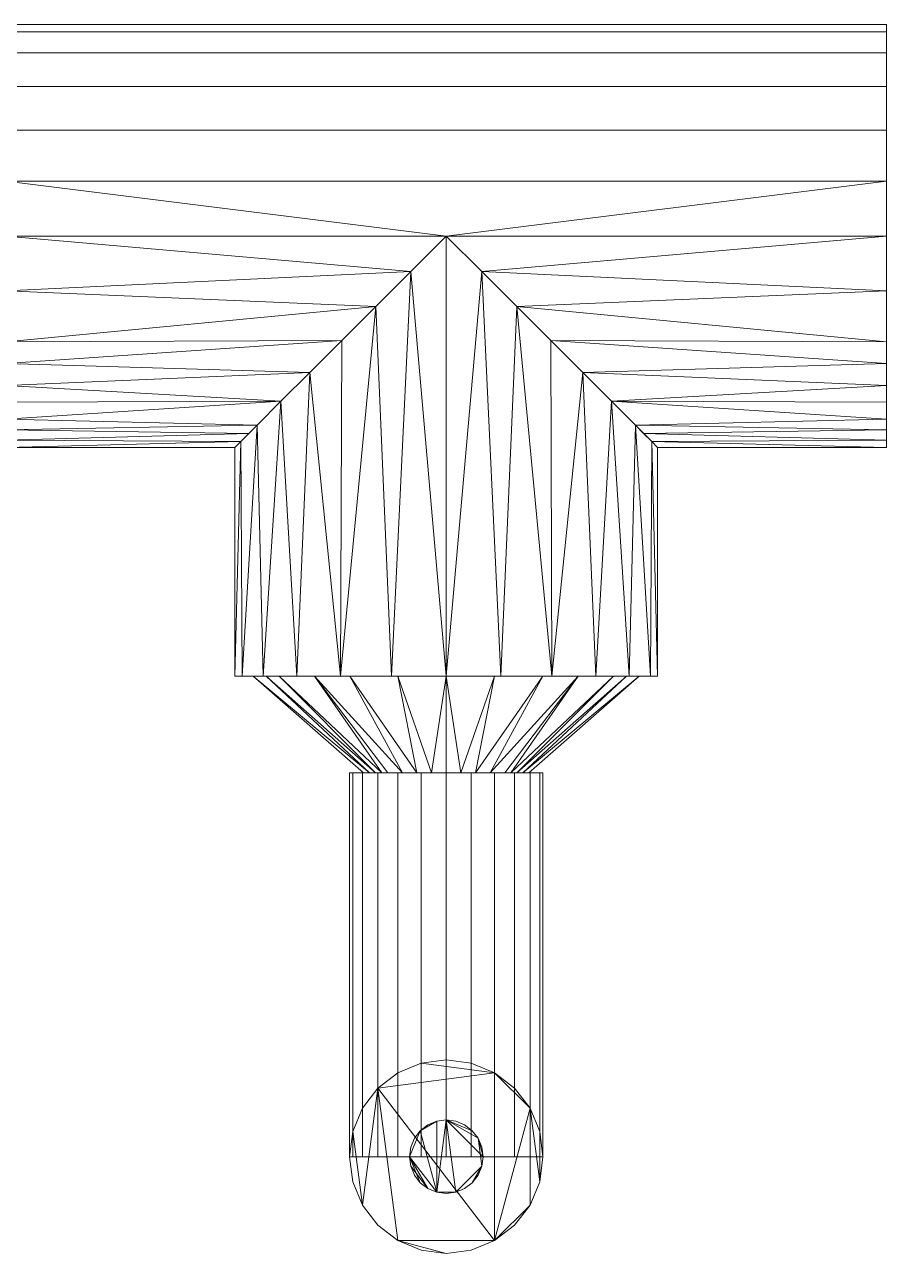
# Model space of a CAD drawing. Header units: inches. Extents: x -3326 to -59, y 8 to 1043.
# Drawn here: x -790.87 to -785.01, y 319.09 to 327.44 of the extents above; entities that cross this region are included whole.
import ezdxf

# ---------------------------------------------------------------- set-up
doc = ezdxf.new("R2010")
doc.units = ezdxf.units.IN
doc.header["$MEASUREMENT"] = 0
doc.layers.add('F-SPRN', color=10, linetype='Continuous', lineweight=9)
doc.layers.add('P-PIPE', color=10, linetype='Continuous', lineweight=9)

# ---------------------------------------------------------------- blocks, each defined once
blk = doc.blocks.new('Sprinkler - Pendent_up - 1_2_ Pendent-388337-05 - Fourth Level')
at = {"layer": 'F-SPRN'}
mesh = blk.add_polyface(dxfattribs=at)
corners = [(0, 0.25), (-0.0647, 0.2415), (-0.125, 0.2165), (-0.1768, 0.1768), (-0.2165, 0.125), (-0.2415, 0.0647), (-0.25, 0), (-0.2415, -0.0647), (-0.2165, -0.125), (-0.1768, -0.1768), (-0.125, -0.2165), (-0.0647, -0.2415), (0, -0.25), (0.0647, -0.2415), (0.125, -0.2165), (0.1768, -0.1768), (0.2165, -0.125), (0.2415, -0.0647), (0.25, 0), (0.2415, 0.0647), (0.2165, 0.125), (0.1768, 0.1768), (0.125, 0.2165), (0.0647, 0.2415)]
mesh.append_faces([[corners[k] for k in face] for face in [(3, 1, 2), (17, 15, 16)]], dxfattribs={"vtx0": -1})
mesh.append_faces([[corners[k] for k in face] for face in [(0, 13, 17, 18)]], dxfattribs={"vtx0": -1, "vtx1": -1, "vtx3": -1})
mesh.append_faces([[corners[k] for k in face] for face in [(11, 0, 1, 3)]], dxfattribs={"vtx0": -1, "vtx2": -1, "vtx3": -1})
mesh.append_faces([[corners[k] for k in face] for face in [(0, 11, 12, 13)]], dxfattribs={"vtx0": -1, "vtx3": -1})
mesh.append_faces([[corners[k] for k in face] for face in [(9, 10, 6)]], dxfattribs={"vtx1": -1, "vtx2": -1})
mesh.append_faces([[corners[k] for k in face] for face in [(10, 11, 3, 6), (20, 21, 0, 18)]], dxfattribs={"vtx1": -1, "vtx2": -1, "vtx3": -1})
mesh.append_faces([[corners[k] for k in face] for face in [(7, 8, 9, 6), (4, 5, 6, 3), (22, 23, 0, 21), (18, 19, 20)]], dxfattribs={"vtx2": -1})
mesh.append_faces([[corners[k] for k in face] for face in [(13, 14, 15, 17)]], dxfattribs={"vtx2": -1, "vtx3": -1})
mesh = blk.add_polyface(dxfattribs=at)
corners = [(0, 0.25, -2.125), (0.0647, 0.2415, -2.125), (0.125, 0.2165, -2.125), (0.1768, 0.1768, -2.125), (0.2165, 0.125, -2.125), (0.2415, 0.0647, -2.125), (0.25, 0, -2.125), (0.2415, -0.0647, -2.125), (0.2165, -0.125, -2.125), (0.1768, -0.1768, -2.125), (0.125, -0.2165, -2.125), (0.0647, -0.2415, -2.125), (0, -0.25, -2.125), (-0.0647, -0.2415, -2.125), (-0.125, -0.2165, -2.125), (-0.1768, -0.1768, -2.125), (-0.2165, -0.125, -2.125), (-0.2415, -0.0647, -2.125), (-0.25, 0, -2.125), (-0.2415, 0.0647, -2.125), (-0.2165, 0.125, -2.125), (-0.1768, 0.1768, -2.125), (-0.125, 0.2165, -2.125), (-0.0647, 0.2415, -2.125)]
mesh.append_faces([[corners[k] for k in face] for face in [(9, 7, 8), (13, 11, 12)]], dxfattribs={"vtx0": -1})
mesh.append_faces([[corners[k] for k in face] for face in [(4, 0, 3)]], dxfattribs={"vtx0": -1, "vtx1": -1})
mesh.append_faces([[corners[k] for k in face] for face in [(0, 11, 13, 23), (13, 18, 21)]], dxfattribs={"vtx0": -1, "vtx1": -1, "vtx2": -1})
mesh.append_faces([[corners[k] for k in face] for face in [(7, 11, 0, 4)]], dxfattribs={"vtx0": -1, "vtx1": -1, "vtx2": -1, "vtx3": -1})
mesh.append_faces([[corners[k] for k in face] for face in [(6, 7, 4, 5)]], dxfattribs={"vtx1": -1})
mesh.append_faces([[corners[k] for k in face] for face in [(13, 14, 17, 18)]], dxfattribs={"vtx1": -1, "vtx3": -1})
mesh.append_faces([[corners[k] for k in face] for face in [(15, 16, 17, 14)]], dxfattribs={"vtx2": -1})
mesh.append_faces([[corners[k] for k in face] for face in [(9, 10, 11, 7), (21, 22, 23, 13)]], dxfattribs={"vtx2": -1, "vtx3": -1})
mesh.append_faces([[corners[k] for k in face] for face in [(0, 1, 2, 3), (18, 19, 20, 21)]], dxfattribs={"vtx3": -1})
mesh = blk.add_polyface(dxfattribs=at)
corners = [(0, -0.25), (-0.0647, -0.2415), (-0.125, -0.2165), (-0.1768, -0.1768), (-0.2165, -0.125), (-0.2415, -0.0647), (-0.25, 0), (-0.2415, 0.0647), (-0.2165, 0.125), (-0.1768, 0.1768), (-0.125, 0.2165), (-0.0647, 0.2415), (0, 0.25), (0, 0.25, -2.125), (-0.0647, 0.2415, -2.125), (-0.125, 0.2165, -2.125), (-0.1768, 0.1768, -2.125), (-0.2165, 0.125, -2.125), (-0.2415, 0.0647, -2.125), (-0.25, 0, -2.125), (-0.2415, -0.0647, -2.125), (-0.2165, -0.125, -2.125), (-0.1768, -0.1768, -2.125), (-0.125, -0.2165, -2.125), (-0.0647, -0.2415, -2.125), (0, -0.25, -2.125)]
mesh.append_faces([[corners[k] for k in face] for face in [(13, 14, 11, 12), (0, 1, 24, 25)]], dxfattribs={"vtx1": -1})
mesh.append_faces([[corners[k] for k in face] for face in [(14, 15, 10, 11), (16, 17, 8, 9), (15, 16, 9, 10), (17, 18, 7, 8), (6, 7, 18, 19), (19, 20, 5, 6), (20, 21, 4, 5), (22, 23, 2, 3), (21, 22, 3, 4), (23, 24, 1, 2)]], dxfattribs={"vtx1": -1, "vtx3": -1})
mesh = blk.add_polyface(dxfattribs=at)
corners = [(0, 0.25), (0.0647, 0.2415), (0.125, 0.2165), (0.1768, 0.1768), (0.2165, 0.125), (0.2415, 0.0647), (0.25, 0), (0.2415, -0.0647), (0.2165, -0.125), (0.1768, -0.1768), (0.125, -0.2165), (0.0647, -0.2415), (0, -0.25), (0, -0.25, -2.125), (0.0647, -0.2415, -2.125), (0.125, -0.2165, -2.125), (0.1768, -0.1768, -2.125), (0.2165, -0.125, -2.125), (0.2415, -0.0647, -2.125), (0.25, 0, -2.125), (0.2415, 0.0647, -2.125), (0.2165, 0.125, -2.125), (0.1768, 0.1768, -2.125), (0.125, 0.2165, -2.125), (0.0647, 0.2415, -2.125), (0, 0.25, -2.125)]
mesh.append_faces([[corners[k] for k in face] for face in [(13, 14, 11, 12), (0, 1, 24, 25)]], dxfattribs={"vtx1": -1})
mesh.append_faces([[corners[k] for k in face] for face in [(14, 15, 10, 11), (16, 17, 8, 9), (15, 16, 9, 10), (17, 18, 7, 8), (6, 7, 18, 19), (19, 20, 5, 6), (20, 21, 4, 5), (22, 23, 2, 3), (21, 22, 3, 4), (23, 24, 1, 2)]], dxfattribs={"vtx1": -1, "vtx3": -1})
blk = doc.blocks.new('Tee - Welded - Generic - Standard-1126622-05 - Fourth Level')
at = {"layer": 'P-PIPE'}
mesh = blk.add_polyface(dxfattribs=at)
corners = [(-2.9921, -1.437), (-2.9921, -1.388, 0.3719), (-2.9921, -1.2445, 0.7185), (-2.9921, -1.0161, 1.0161), (-2.9921, -0.7185, 1.2445), (-2.9921, -0.3719, 1.388), (-2.9921, 0, 1.437), (-2.9921, 0.3719, 1.388), (-2.9921, 0.7185, 1.2445), (-2.9921, 1.0161, 1.0161), (-2.9921, 1.2445, 0.7185), (-2.9921, 1.388, 0.3719), (-2.9921, 1.437), (-2.9921, 1.388, -0.3719), (-2.9921, 1.2445, -0.7185), (-2.9921, 1.0161, -1.0161), (-2.9921, 0.7185, -1.2445), (-2.9921, 0.3719, -1.388), (-2.9921, 0, -1.437), (-2.9921, -0.3719, -1.388), (-2.9921, -0.7185, -1.2445), (-2.9921, -1.0161, -1.0161), (-2.9921, -1.2445, -0.7185), (-2.9921, -1.388, -0.3719)]
mesh.append_faces([[corners[k] for k in face] for face in [(10, 7, 8, 9)]], dxfattribs={"vtx0": -1})
mesh.append_faces([[corners[k] for k in face] for face in [(0, 3, 6)]], dxfattribs={"vtx0": -1, "vtx1": -1, "vtx2": -1})
mesh.append_faces([[corners[k] for k in face] for face in [(13, 18, 22, 23)]], dxfattribs={"vtx0": -1, "vtx1": -1, "vtx3": -1})
mesh.append_faces([[corners[k] for k in face] for face in [(18, 21, 22), (13, 23, 0, 12)]], dxfattribs={"vtx0": -1, "vtx2": -1})
mesh.append_faces([[corners[k] for k in face] for face in [(6, 7, 12, 0)]], dxfattribs={"vtx1": -1, "vtx2": -1, "vtx3": -1})
mesh.append_faces([[corners[k] for k in face] for face in [(16, 17, 18, 15), (19, 20, 21, 18)]], dxfattribs={"vtx2": -1})
mesh.append_faces([[corners[k] for k in face] for face in [(13, 14, 15, 18), (10, 11, 12, 7)]], dxfattribs={"vtx2": -1, "vtx3": -1})
mesh.append_faces([[corners[k] for k in face] for face in [(0, 1, 2, 3), (3, 4, 5, 6)]], dxfattribs={"vtx3": -1})
mesh = blk.add_polyface(dxfattribs=at)
corners = [(-2.9921, 1.437), (-2.9921, 1.388, 0.3719), (-2.9921, 1.2445, 0.7185), (-2.9921, 1.0161, 1.0161), (-2.9921, 0.7185, 1.2445), (-2.9921, 0.3719, 1.388), (-2.9921, 0, 1.437), (-2.9921, -0.3719, 1.388), (-2.9921, -0.7185, 1.2445), (-2.9921, -1.0161, 1.0161), (-2.9921, -1.2445, 0.7185), (-2.9921, -1.388, 0.3719), (-2.9921, -1.437), (-1.437, -1.437), (-1.3968, -1.3968, 0.3377), (-1.2856, -1.2856, 0.642), (-1.1233, -1.1233, 0.8962), (-0.9274, -0.9274, 1.0977), (-0.7102, -0.7102, 1.2492), (-0.4797, -0.4797, 1.3546), (-0.2416, -0.2416, 1.4166), (0, 0, 1.437), (0.2416, -0.2416, 1.4166), (0.4797, -0.4797, 1.3546), (0.7102, -0.7102, 1.2492), (0.9274, -0.9274, 1.0977), (1.1233, -1.1233, 0.8962), (1.2856, -1.2856, 0.642), (1.3968, -1.3968, 0.3377), (1.437, -1.437), (2.9921, -1.437), (2.9921, -1.388, 0.3719), (2.9921, -1.2445, 0.7185), (2.9921, -1.0161, 1.0161), (2.9921, -0.7185, 1.2445), (2.9921, -0.3719, 1.388), (2.9921, 0, 1.437), (2.9921, 0.3719, 1.388), (2.9921, 0.7185, 1.2445), (2.9921, 1.0161, 1.0161), (2.9921, 1.2445, 0.7185), (2.9921, 1.388, 0.3719), (2.9921, 1.437), (-2.9921, -0.8673, 1.1303), (-2.9921, -1.1303, 0.8673), (-2.9921, -1.3163, 0.5452), (2.9921, -1.3163, 0.5452), (2.9921, -1.1303, 0.8673), (2.9921, -0.8673, 1.1303), (1.3412, -1.3412, 0.4898), (-1.3412, -1.3412, 0.4898)]
mesh.append_faces([[corners[k] for k in face] for face in [(14, 12, 13)]], dxfattribs={"vtx0": -1})
mesh.append_faces([[corners[k] for k in face] for face in [(34, 24, 48), (33, 26, 47), (26, 33, 25), (11, 50, 45), (15, 45, 50), (12, 14, 11), (9, 17, 43), (16, 10, 15), (24, 34, 23), (22, 36, 21), (20, 7, 19), (7, 20, 6), (18, 43, 17)]], dxfattribs={"vtx0": -1, "vtx1": -1})
mesh.append_faces([[corners[k] for k in face] for face in [(32, 26, 27), (25, 33, 48), (11, 14, 50), (18, 8, 43), (16, 44, 10), (46, 27, 49), (48, 24, 25), (31, 49, 28), (16, 9, 44), (23, 34, 35), (15, 10, 45), (21, 5, 6), (26, 32, 47)]], dxfattribs={"vtx0": -1, "vtx2": -1})
mesh.append_faces([[corners[k] for k in face] for face in [(21, 36, 37, 5)]], dxfattribs={"vtx0": -1, "vtx2": -1, "vtx3": -1})
mesh.append_faces([[corners[k] for k in face] for face in [(30, 31, 28), (31, 46, 49), (46, 32, 27), (16, 17, 9), (18, 19, 8), (35, 36, 22), (22, 23, 35), (20, 21, 6), (7, 8, 19)]], dxfattribs={"vtx1": -1, "vtx2": -1})
mesh.append_faces([[corners[k] for k in face] for face in [(39, 40, 2, 3), (40, 41, 1, 2), (37, 38, 4, 5), (38, 39, 3, 4)]], dxfattribs={"vtx1": -1, "vtx3": -1})
mesh.append_faces([[corners[k] for k in face] for face in [(28, 29, 30)]], dxfattribs={"vtx2": -1})
mesh.append_faces([[corners[k] for k in face] for face in [(41, 42, 0, 1)]], dxfattribs={"vtx3": -1})
mesh = blk.add_polyface(dxfattribs=at)
corners = [(-2.9921, -1.437), (-2.9921, -1.388, -0.3719), (-2.9921, -1.2445, -0.7185), (-2.9921, -1.0161, -1.0161), (-2.9921, -0.7185, -1.2445), (-2.9921, -0.3719, -1.388), (-2.9921, 0, -1.437), (-2.9921, 0.3719, -1.388), (-2.9921, 0.7185, -1.2445), (-2.9921, 1.0161, -1.0161), (-2.9921, 1.2445, -0.7185), (-2.9921, 1.388, -0.3719), (-2.9921, 1.437), (2.9921, 1.437), (2.9921, 1.388, -0.3719), (2.9921, 1.2445, -0.7185), (2.9921, 1.0161, -1.0161), (2.9921, 0.7185, -1.2445), (2.9921, 0.3719, -1.388), (2.9921, 0, -1.437), (2.9921, -0.3719, -1.388), (2.9921, -0.7185, -1.2445), (2.9921, -1.0161, -1.0161), (2.9921, -1.2445, -0.7185), (2.9921, -1.388, -0.3719), (2.9921, -1.437), (1.437, -1.437), (1.3968, -1.3968, -0.3377), (1.2856, -1.2856, -0.642), (1.1233, -1.1233, -0.8962), (0.9274, -0.9274, -1.0977), (0.7102, -0.7102, -1.2492), (0.4797, -0.4797, -1.3546), (0.2416, -0.2416, -1.4166), (0, 0, -1.437), (-0.2416, -0.2416, -1.4166), (-0.4797, -0.4797, -1.3546), (-0.7102, -0.7102, -1.2492), (-0.9274, -0.9274, -1.0977), (-1.1233, -1.1233, -0.8962), (-1.2856, -1.2856, -0.642), (-1.3968, -1.3968, -0.3377), (-1.437, -1.437), (-2.9921, -1.3163, -0.5452), (-2.9921, -1.1303, -0.8673), (-2.9921, -0.8673, -1.1303), (2.9921, -0.8673, -1.1303), (2.9921, -1.1303, -0.8673), (2.9921, -1.3163, -0.5452), (-1.3412, -1.3412, -0.4898), (1.3412, -1.3412, -0.4898)]
mesh.append_faces([[corners[k] for k in face] for face in [(33, 20, 32), (6, 35, 5), (31, 46, 30), (28, 48, 50), (38, 45, 37), (24, 50, 48), (3, 39, 44), (37, 4, 36), (1, 41, 0), (40, 2, 39)]], dxfattribs={"vtx0": -1, "vtx1": -1})
mesh.append_faces([[corners[k] for k in face] for face in [(11, 14, 15, 10), (38, 3, 45), (19, 33, 34), (1, 49, 41), (39, 2, 44), (36, 4, 5), (43, 40, 49), (31, 21, 46), (21, 31, 32), (24, 27, 50), (27, 24, 25), (23, 28, 29), (3, 38, 39), (28, 23, 48), (40, 43, 2), (29, 22, 47)]], dxfattribs={"vtx0": -1, "vtx2": -1})
mesh.append_faces([[corners[k] for k in face] for face in [(34, 6, 7, 18)]], dxfattribs={"vtx0": -1, "vtx2": -1, "vtx3": -1})
mesh.append_faces([[corners[k] for k in face] for face in [(26, 27, 25)]], dxfattribs={"vtx1": -1})
mesh.append_faces([[corners[k] for k in face] for face in [(19, 20, 33), (18, 19, 34), (20, 21, 32), (35, 36, 5), (34, 35, 6), (46, 22, 30), (29, 30, 22), (47, 23, 29), (45, 4, 37), (1, 43, 49)]], dxfattribs={"vtx1": -1, "vtx2": -1})
mesh.append_faces([[corners[k] for k in face] for face in [(15, 16, 9, 10), (16, 17, 8, 9), (17, 18, 7, 8)]], dxfattribs={"vtx1": -1, "vtx3": -1})
mesh.append_faces([[corners[k] for k in face] for face in [(12, 13, 14, 11), (41, 42, 0)]], dxfattribs={"vtx2": -1})
mesh = blk.add_polyface(dxfattribs=at)
corners = [(-1.437, -2.9921), (-1.388, -2.9921, 0.3719), (-1.2445, -2.9921, 0.7185), (-1.0161, -2.9921, 1.0161), (-0.7185, -2.9921, 1.2445), (-0.3719, -2.9921, 1.388), (0, -2.9921, 1.437), (0.3719, -2.9921, 1.388), (0.7185, -2.9921, 1.2445), (1.0161, -2.9921, 1.0161), (1.2445, -2.9921, 0.7185), (1.388, -2.9921, 0.3719), (1.437, -2.9921), (1.437, -1.437), (1.3968, -1.3968, 0.3377), (1.2856, -1.2856, 0.642), (1.1233, -1.1233, 0.8962), (0.9274, -0.9274, 1.0977), (0.7102, -0.7102, 1.2492), (0.4797, -0.4797, 1.3546), (0.2416, -0.2416, 1.4166), (0, 0, 1.437), (-0.2416, -0.2416, 1.4166), (-0.4797, -0.4797, 1.3546), (-0.7102, -0.7102, 1.2492), (-0.9274, -0.9274, 1.0977), (-1.1233, -1.1233, 0.8962), (-1.2856, -1.2856, 0.642), (-1.3968, -1.3968, 0.3377), (-1.437, -1.437)]
mesh.append_faces([[corners[k] for k in face] for face in [(1, 28, 0), (27, 2, 26), (23, 5, 22), (25, 4, 24), (8, 19, 7), (17, 9, 16)]], dxfattribs={"vtx0": -1, "vtx1": -1})
mesh.append_faces([[corners[k] for k in face] for face in [(26, 2, 3), (27, 1, 2), (23, 4, 5), (6, 21, 22), (22, 5, 6), (20, 6, 7), (16, 9, 10), (17, 8, 9), (14, 11, 12), (6, 20, 21)]], dxfattribs={"vtx0": -1, "vtx2": -1})
mesh.append_faces([[corners[k] for k in face] for face in [(13, 14, 12)]], dxfattribs={"vtx1": -1})
mesh.append_faces([[corners[k] for k in face] for face in [(3, 4, 25), (27, 28, 1), (25, 26, 3), (23, 24, 4), (10, 11, 15), (17, 18, 8), (19, 20, 7), (18, 19, 8), (15, 16, 10), (14, 15, 11)]], dxfattribs={"vtx1": -1, "vtx2": -1})
mesh.append_faces([[corners[k] for k in face] for face in [(28, 29, 0)]], dxfattribs={"vtx2": -1})
mesh = blk.add_polyface(dxfattribs=at)
corners = [(1.437, -2.9921), (1.388, -2.9921, -0.3719), (1.2445, -2.9921, -0.7185), (1.0161, -2.9921, -1.0161), (0.7185, -2.9921, -1.2445), (0.3719, -2.9921, -1.388), (0, -2.9921, -1.437), (-0.3719, -2.9921, -1.388), (-0.7185, -2.9921, -1.2445), (-1.0161, -2.9921, -1.0161), (-1.2445, -2.9921, -0.7185), (-1.388, -2.9921, -0.3719), (-1.437, -2.9921), (-1.437, -1.437), (-1.3968, -1.3968, -0.3377), (-1.2856, -1.2856, -0.642), (-1.1233, -1.1233, -0.8962), (-0.9274, -0.9274, -1.0977), (-0.7102, -0.7102, -1.2492), (-0.4797, -0.4797, -1.3546), (-0.2416, -0.2416, -1.4166), (0, 0, -1.437), (0.2416, -0.2416, -1.4166), (0.4797, -0.4797, -1.3546), (0.7102, -0.7102, -1.2492), (0.9274, -0.9274, -1.0977), (1.1233, -1.1233, -0.8962), (1.2856, -1.2856, -0.642), (1.3968, -1.3968, -0.3377), (1.437, -1.437)]
mesh.append_faces([[corners[k] for k in face] for face in [(1, 28, 0), (3, 26, 2), (27, 2, 26), (23, 5, 22), (25, 4, 24), (8, 19, 7), (17, 9, 16)]], dxfattribs={"vtx0": -1, "vtx1": -1})
mesh.append_faces([[corners[k] for k in face] for face in [(27, 1, 2), (23, 4, 5), (6, 21, 22), (22, 5, 6), (20, 6, 7), (16, 9, 10), (17, 8, 9), (14, 11, 12), (6, 20, 21)]], dxfattribs={"vtx0": -1, "vtx2": -1})
mesh.append_faces([[corners[k] for k in face] for face in [(29, 0, 28), (13, 14, 12)]], dxfattribs={"vtx1": -1})
mesh.append_faces([[corners[k] for k in face] for face in [(3, 4, 25), (27, 28, 1), (25, 26, 3), (23, 24, 4), (10, 11, 15), (17, 18, 8), (19, 20, 7), (18, 19, 8), (15, 16, 10), (14, 15, 11)]], dxfattribs={"vtx1": -1, "vtx2": -1})
mesh = blk.add_polyface(dxfattribs=at)
corners = [(-1.437, -2.9921), (-1.388, -2.9921, -0.3719), (-1.2445, -2.9921, -0.7185), (-1.0161, -2.9921, -1.0161), (-0.7185, -2.9921, -1.2445), (-0.3719, -2.9921, -1.388), (0, -2.9921, -1.437), (0.3719, -2.9921, -1.388), (0.7185, -2.9921, -1.2445), (1.0161, -2.9921, -1.0161), (1.2445, -2.9921, -0.7185), (1.388, -2.9921, -0.3719), (1.437, -2.9921), (1.388, -2.9921, 0.3719), (1.2445, -2.9921, 0.7185), (1.0161, -2.9921, 1.0161), (0.7185, -2.9921, 1.2445), (0.3719, -2.9921, 1.388), (0, -2.9921, 1.437), (-0.3719, -2.9921, 1.388), (-0.7185, -2.9921, 1.2445), (-1.0161, -2.9921, 1.0161), (-1.2445, -2.9921, 0.7185), (-1.388, -2.9921, 0.3719)]
mesh.append_faces([[corners[k] for k in face] for face in [(0, 22, 23)]], dxfattribs={"vtx0": -1})
mesh.append_faces([[corners[k] for k in face] for face in [(3, 6, 2), (16, 18, 14, 15)]], dxfattribs={"vtx0": -1, "vtx1": -1})
mesh.append_faces([[corners[k] for k in face] for face in [(2, 6, 9, 11)]], dxfattribs={"vtx0": -1, "vtx1": -1, "vtx2": -1, "vtx3": -1})
mesh.append_faces([[corners[k] for k in face] for face in [(0, 14, 21, 22)]], dxfattribs={"vtx0": -1, "vtx1": -1, "vtx3": -1})
mesh.append_faces([[corners[k] for k in face] for face in [(2, 11, 12)]], dxfattribs={"vtx0": -1, "vtx2": -1})
mesh.append_faces([[corners[k] for k in face] for face in [(17, 18, 16)]], dxfattribs={"vtx1": -1})
mesh.append_faces([[corners[k] for k in face] for face in [(18, 19, 14)]], dxfattribs={"vtx1": -1, "vtx2": -1})
mesh.append_faces([[corners[k] for k in face] for face in [(9, 10, 11)]], dxfattribs={"vtx2": -1})
mesh.append_faces([[corners[k] for k in face] for face in [(0, 1, 2, 14), (12, 13, 14, 2), (19, 20, 21, 14)]], dxfattribs={"vtx2": -1, "vtx3": -1})
mesh.append_faces([[corners[k] for k in face] for face in [(6, 7, 8, 9), (3, 4, 5, 6)]], dxfattribs={"vtx3": -1})
blk = doc.blocks.new('Transition - Generic - Plumbing-CW-1127470-05 - Fourth Level')
at = {"layer": 'P-PIPE'}
mesh = blk.add_polyface(dxfattribs=at)
corners = [(0, -1.3125), (0, -1.1367, 0.6562), (0, -0.6562, 1.1367), (0, 0, 1.3125), (0, 0.6562, 1.1367), (0, 1.1367, 0.6562), (0, 1.3125), (0, 1.1367, -0.6562), (0, 0.6562, -1.1367), (0, 0, -1.3125), (0, -0.6562, -1.1367), (0, -1.1367, -0.6562)]
mesh.append_faces([[corners[k] for k in face] for face in [(0, 10, 11)]], dxfattribs={"vtx0": -1})
mesh.append_faces([[corners[k] for k in face] for face in [(0, 5, 9, 10)]], dxfattribs={"vtx0": -1, "vtx1": -1, "vtx3": -1})
mesh.append_faces([[corners[k] for k in face] for face in [(5, 7, 8, 9)]], dxfattribs={"vtx0": -1, "vtx3": -1})
mesh.append_faces([[corners[k] for k in face] for face in [(5, 6, 7)]], dxfattribs={"vtx2": -1})
mesh.append_faces([[corners[k] for k in face] for face in [(3, 4, 5, 0)]], dxfattribs={"vtx2": -1, "vtx3": -1})
mesh.append_faces([[corners[k] for k in face] for face in [(0, 1, 2, 3)]], dxfattribs={"vtx3": -1})
mesh = blk.add_polyface(dxfattribs=at)
corners = [(0, -1.3125), (0, -1.1367, -0.6562), (0, -0.6562, -1.1367), (0, 0, -1.3125), (0, 0.6562, -1.1367), (0, 1.1367, -0.6562), (0, 1.3125), (0.6562, 0.5625), (0.6562, 0.3977, -0.3977), (0.6562, 0, -0.5625), (0.6562, -0.3977, -0.3977), (0.6562, -0.5625), (0.6562, 0.4801, -0.1989), (0.6562, 0.1989, -0.4801), (0.6562, -0.1989, -0.4801), (0.6562, -0.4801, -0.1989), (0, 0.3281, -1.2246), (0.6562, 0.0994, -0.5213), (0.6562, 0.4389, -0.2983), (0, 1.2246, -0.3281), (0.6562, 0.5213, -0.0994), (0, -0.3281, -1.2246), (0.6562, -0.2983, -0.4389), (0, -1.2246, -0.3281), (0.6562, -0.5213, -0.0994), (0.6562, -0.4389, -0.2983), (0.6562, 0.2983, -0.4389), (0.6562, -0.0994, -0.5213), (0, -0.8965, -0.8965), (0, 0.8965, -0.8965)]
mesh.append_faces([[corners[k] for k in face] for face in [(0, 24, 11)]], dxfattribs={"vtx0": -1})
mesh.append_faces([[corners[k] for k in face] for face in [(27, 3, 9), (28, 25, 1), (3, 27, 21), (25, 28, 10), (4, 13, 16), (29, 26, 4), (26, 29, 8), (5, 18, 29), (6, 20, 19), (1, 15, 23), (2, 22, 28)]], dxfattribs={"vtx0": -1, "vtx1": -1})
mesh.append_faces([[corners[k] for k in face] for face in [(5, 12, 18), (2, 14, 22), (3, 17, 9), (12, 5, 19), (19, 20, 12), (23, 15, 24), (24, 0, 23), (16, 13, 17), (14, 2, 21)]], dxfattribs={"vtx0": -1, "vtx2": -1})
mesh.append_faces([[corners[k] for k in face] for face in [(7, 20, 6)]], dxfattribs={"vtx1": -1})
mesh.append_faces([[corners[k] for k in face] for face in [(18, 8, 29), (3, 16, 17), (22, 10, 28), (25, 15, 1), (26, 13, 4), (27, 14, 21)]], dxfattribs={"vtx1": -1, "vtx2": -1})
mesh = blk.add_polyface(dxfattribs=at)
corners = [(0, 1.3125), (0, 1.1367, 0.6562), (0, 0.6562, 1.1367), (0, 0, 1.3125), (0, -0.6562, 1.1367), (0, -1.1367, 0.6562), (0, -1.3125), (0.6562, -0.5625), (0.6562, -0.3977, 0.3977), (0.6562, 0, 0.5625), (0.6562, 0.3977, 0.3977), (0.6562, 0.5625), (0.6562, -0.4801, 0.1989), (0.6562, -0.1989, 0.4801), (0.6562, 0.1989, 0.4801), (0.6562, 0.4801, 0.1989), (0, -0.3281, 1.2246), (0.6562, -0.0994, 0.5213), (0.6562, -0.4389, 0.2983), (0, -1.2246, 0.3281), (0.6562, -0.5213, 0.0994), (0, 0.3281, 1.2246), (0.6562, 0.2983, 0.4389), (0, 1.2246, 0.3281), (0.6562, 0.5213, 0.0994), (0.6562, 0.4389, 0.2983), (0.6562, -0.2983, 0.4389), (0.6562, 0.0994, 0.5213), (0, 0.8965, 0.8965), (0, -0.8965, 0.8965)]
mesh.append_faces([[corners[k] for k in face] for face in [(0, 24, 11)]], dxfattribs={"vtx0": -1})
mesh.append_faces([[corners[k] for k in face] for face in [(27, 3, 9), (28, 25, 1), (3, 27, 21), (25, 28, 10), (4, 13, 16), (29, 26, 4), (26, 29, 8), (5, 18, 29), (6, 20, 19), (1, 15, 23), (2, 22, 28)]], dxfattribs={"vtx0": -1, "vtx1": -1})
mesh.append_faces([[corners[k] for k in face] for face in [(5, 12, 18), (2, 14, 22), (3, 17, 9), (12, 5, 19), (19, 20, 12), (23, 15, 24), (24, 0, 23), (16, 13, 17), (14, 2, 21)]], dxfattribs={"vtx0": -1, "vtx2": -1})
mesh.append_faces([[corners[k] for k in face] for face in [(7, 20, 6)]], dxfattribs={"vtx1": -1})
mesh.append_faces([[corners[k] for k in face] for face in [(18, 8, 29), (3, 16, 17), (22, 10, 28), (25, 15, 1), (26, 13, 4), (27, 14, 21)]], dxfattribs={"vtx1": -1, "vtx2": -1})
mesh = blk.add_polyface(dxfattribs=at)
corners = [(0.6562, -0.5625), (0.6562, -0.3977, -0.3977), (0.6562, 0, -0.5625), (0.6562, 0.3977, -0.3977), (0.6562, 0.5625), (0.6562, 0.3977, 0.3977), (0.6562, 0, 0.5625), (0.6562, -0.3977, 0.3977)]
mesh.append_faces([[corners[k] for k in face] for face in [(2, 4, 7, 1)]], dxfattribs={"vtx0": -1, "vtx1": -1, "vtx2": -1})
mesh.append_faces([[corners[k] for k in face] for face in [(3, 4, 2)]], dxfattribs={"vtx1": -1})
mesh.append_faces([[corners[k] for k in face] for face in [(5, 6, 7, 4), (7, 0, 1)]], dxfattribs={"vtx2": -1})

msp = doc.modelspace()

# ---------------------------------------------------------------- linework, layer by layer
at = {"layer": 'F-SPRN', "color": 1}
for p, q in [((-785.0079, 326, 964), (-790.9921, 326, 964)), ((-788, 323.0079, 964), (-788, 326, 964)), ((-788, 323.0079, 964), (-788, 322.3516, 964)), ((-788, 322.3516, 964), (-788, 319.7428, 964)), ((-788, 322.3516, 964), (-788, 319.7428, 964)), ((-788, 319.7428, 964), (-788, 319.7428, 959)), ((-788, 319.7428, 964), (-788, 319.7428, 959))]:
    msp.add_line(p, q, dxfattribs=at)

# ---------------------------------------------------------------- block references
at = {"layer": 'F-SPRN', "color": 1, "extrusion": (0, 0, -1)}
msp.add_blockref('Tee - Welded - Generic - Standard-1126622-05 - Fourth Level', (788, 326, -964), dxfattribs=at)
at = {"layer": 'F-SPRN', "color": 1, "rotation": 270}
msp.add_blockref('Transition - Generic - Plumbing-CW-1127470-05 - Fourth Level', (-788, 323.0079, 964), dxfattribs=at)
at = {"layer": 'F-SPRN', "color": 1}
msp.add_blockref('Sprinkler - Pendent_up - 1_2_ Pendent-388337-05 - Fourth Level', (-788, 319.7428, 959), dxfattribs=at)

# ---------------------------------------------------------------- meshes
mesh = msp.add_polyface(dxfattribs=at)
corners = [(-788.6575, 322.3516, 964), (-788.6351, 322.3516, 964.1701), (-788.5694, 322.3516, 964.3287), (-788.465, 322.3516, 964.4649), (-788.3287, 322.3516, 964.5694), (-788.1702, 322.3516, 964.6351), (-788, 322.3516, 964.6575), (-787.8299, 322.3516, 964.6351), (-787.6713, 322.3516, 964.5694), (-787.5351, 322.3516, 964.4649), (-787.4306, 322.3516, 964.3287), (-787.3649, 322.3516, 964.1701), (-787.3425, 322.3516, 964), (-787.3649, 322.3516, 963.8298), (-787.4306, 322.3516, 963.6713), (-787.5351, 322.3516, 963.535), (-787.6713, 322.3516, 963.4306), (-787.8299, 322.3516, 963.3649), (-788, 322.3516, 963.3425), (-788.1702, 322.3516, 963.3649), (-788.3287, 322.3516, 963.4306), (-788.465, 322.3516, 963.535), (-788.5694, 322.3516, 963.6713), (-788.6351, 322.3516, 963.8298)]
mesh.append_faces([[corners[k] for k in face] for face in [(7, 4, 5, 6), (13, 10, 11, 12)]], dxfattribs={"vtx0": -1, "color": 1})
mesh.append_faces([[corners[k] for k in face] for face in [(10, 16, 22)]], dxfattribs={"vtx0": -1, "vtx1": -1, "vtx2": -1, "color": 1})
mesh.append_faces([[corners[k] for k in face] for face in [(22, 1, 2, 10), (16, 19, 20, 22), (10, 13, 14, 16)]], dxfattribs={"vtx0": -1, "vtx2": -1, "vtx3": -1, "color": 1})
mesh.append_faces([[corners[k] for k in face] for face in [(21, 22, 20), (15, 16, 14)]], dxfattribs={"vtx1": -1, "color": 1})
mesh.append_faces([[corners[k] for k in face] for face in [(7, 8, 4)]], dxfattribs={"vtx1": -1, "vtx2": -1, "color": 1})
mesh.append_faces([[corners[k] for k in face] for face in [(23, 0, 1, 22), (17, 18, 19, 16)]], dxfattribs={"vtx2": -1, "color": 1})
mesh.append_faces([[corners[k] for k in face] for face in [(2, 3, 4, 10), (8, 9, 10, 4)]], dxfattribs={"vtx2": -1, "vtx3": -1, "color": 1})
mesh = msp.add_polyface(dxfattribs=at)
corners = [(-788, 322.3516, 964.6575), (-788.1702, 322.3516, 964.6351), (-788.3287, 322.3516, 964.5694), (-788.465, 322.3516, 964.4649), (-788.5694, 322.3516, 964.3287), (-788.6351, 322.3516, 964.1701), (-788.6575, 322.3516, 964), (-788.6575, 319.7428, 964), (-788.6351, 319.7428, 964.1701), (-788.5694, 319.7428, 964.3287), (-788.465, 319.7428, 964.4649), (-788.3287, 319.7428, 964.5694), (-788.1702, 319.7428, 964.6351), (-788, 319.7428, 964.6575)]
mesh.append_faces([[corners[k] for k in face] for face in [(5, 8, 9, 4)]], dxfattribs={"vtx0": -1, "vtx2": -1, "color": 1})
mesh.append_faces([[corners[k] for k in face] for face in [(3, 4, 9, 10), (11, 12, 1, 2), (2, 3, 10, 11)]], dxfattribs={"vtx1": -1, "vtx3": -1, "color": 1})
mesh.append_faces([[corners[k] for k in face] for face in [(6, 7, 8, 5)]], dxfattribs={"vtx2": -1, "color": 1})
mesh.append_faces([[corners[k] for k in face] for face in [(12, 13, 0, 1)]], dxfattribs={"vtx3": -1, "color": 1})
mesh = msp.add_polyface(dxfattribs=at)
corners = [(-788.6575, 322.3516, 964), (-788.6351, 322.3516, 963.8298), (-788.5694, 322.3516, 963.6713), (-788.465, 322.3516, 963.535), (-788.3287, 322.3516, 963.4306), (-788.1702, 322.3516, 963.3649), (-788, 322.3516, 963.3425), (-788, 319.7428, 963.3425), (-788.1702, 319.7428, 963.3649), (-788.3287, 319.7428, 963.4306), (-788.465, 319.7428, 963.535), (-788.5694, 319.7428, 963.6713), (-788.6351, 319.7428, 963.8298), (-788.6575, 319.7428, 964)]
mesh.append_faces([[corners[k] for k in face] for face in [(7, 8, 5, 6)]], dxfattribs={"vtx1": -1, "color": 1})
mesh.append_faces([[corners[k] for k in face] for face in [(8, 9, 4, 5), (3, 4, 9, 10), (11, 12, 1, 2), (2, 3, 10, 11)]], dxfattribs={"vtx1": -1, "vtx3": -1, "color": 1})
mesh.append_faces([[corners[k] for k in face] for face in [(12, 13, 0, 1)]], dxfattribs={"vtx3": -1, "color": 1})
mesh = msp.add_polyface(dxfattribs=at)
corners = [(-787.3425, 322.3516, 964), (-787.3649, 322.3516, 964.1701), (-787.4306, 322.3516, 964.3287), (-787.5351, 322.3516, 964.4649), (-787.6713, 322.3516, 964.5694), (-787.8299, 322.3516, 964.6351), (-788, 322.3516, 964.6575), (-788, 319.7428, 964.6575), (-787.8299, 319.7428, 964.6351), (-787.6713, 319.7428, 964.5694), (-787.5351, 319.7428, 964.4649), (-787.4306, 319.7428, 964.3287), (-787.3649, 319.7428, 964.1701), (-787.3425, 319.7428, 964)]
mesh.append_faces([[corners[k] for k in face] for face in [(7, 8, 5, 6)]], dxfattribs={"vtx1": -1, "color": 1})
mesh.append_faces([[corners[k] for k in face] for face in [(8, 9, 4, 5), (3, 4, 9, 10), (11, 12, 1, 2), (2, 3, 10, 11)]], dxfattribs={"vtx1": -1, "vtx3": -1, "color": 1})
mesh.append_faces([[corners[k] for k in face] for face in [(12, 13, 0, 1)]], dxfattribs={"vtx3": -1, "color": 1})
mesh = msp.add_polyface(dxfattribs=at)
corners = [(-788, 322.3516, 963.3425), (-787.8299, 322.3516, 963.3649), (-787.6713, 322.3516, 963.4306), (-787.5351, 322.3516, 963.535), (-787.4306, 322.3516, 963.6713), (-787.3649, 322.3516, 963.8298), (-787.3425, 322.3516, 964), (-787.3425, 319.7428, 964), (-787.3649, 319.7428, 963.8298), (-787.4306, 319.7428, 963.6713), (-787.5351, 319.7428, 963.535), (-787.6713, 319.7428, 963.4306), (-787.8299, 319.7428, 963.3649), (-788, 319.7428, 963.3425)]
mesh.append_faces([[corners[k] for k in face] for face in [(7, 8, 5, 6)]], dxfattribs={"vtx1": -1, "color": 1})
mesh.append_faces([[corners[k] for k in face] for face in [(8, 9, 4, 5), (3, 4, 9, 10), (11, 12, 1, 2), (2, 3, 10, 11)]], dxfattribs={"vtx1": -1, "vtx3": -1, "color": 1})
mesh.append_faces([[corners[k] for k in face] for face in [(12, 13, 0, 1)]], dxfattribs={"vtx3": -1, "color": 1})
mesh = msp.add_polyface(dxfattribs=at)
corners = [(-787.3425, 319.7428, 964), (-787.3649, 319.913, 964), (-787.4306, 320.0715, 964), (-787.5351, 320.2077, 964), (-787.6713, 320.3122, 964), (-787.8299, 320.3779, 964), (-788, 320.4003, 964), (-788.1702, 320.3779, 964), (-788.3287, 320.3122, 964), (-788.465, 320.2077, 964), (-788.5694, 320.0715, 964), (-788.6351, 319.913, 964), (-788.6575, 319.7428, 964), (-788.6351, 319.5726, 964), (-788.5694, 319.4141, 964), (-788.465, 319.2779, 964), (-788.3287, 319.1734, 964), (-788.1702, 319.1077, 964), (-788, 319.0853, 964), (-787.8299, 319.1077, 964), (-787.6713, 319.1734, 964), (-787.5351, 319.2779, 964), (-787.4306, 319.4141, 964), (-787.3649, 319.5726, 964)]
mesh.append_faces([[corners[k] for k in face] for face in [(20, 4, 9, 16)]], dxfattribs={"vtx0": -1, "vtx1": -1, "vtx2": -1, "vtx3": -1, "color": 1})
mesh.append_faces([[corners[k] for k in face] for face in [(14, 9, 10, 11)]], dxfattribs={"vtx0": -1, "vtx3": -1, "color": 1})
mesh.append_faces([[corners[k] for k in face] for face in [(21, 22, 20), (13, 14, 11, 12), (17, 18, 16)]], dxfattribs={"vtx1": -1, "color": 1})
mesh.append_faces([[corners[k] for k in face] for face in [(22, 23, 2, 20)]], dxfattribs={"vtx1": -1, "vtx2": -1, "vtx3": -1, "color": 1})
mesh.append_faces([[corners[k] for k in face] for face in [(18, 19, 20, 16), (2, 3, 4, 20), (14, 15, 16, 9), (7, 8, 9, 4)]], dxfattribs={"vtx2": -1, "vtx3": -1, "color": 1})
mesh.append_faces([[corners[k] for k in face] for face in [(23, 0, 1, 2), (4, 5, 6, 7)]], dxfattribs={"vtx3": -1, "color": 1})
mesh = msp.add_polyface(dxfattribs=at)
corners = [(-787.3425, 319.7428, 959), (-787.3649, 319.5726, 959), (-787.4306, 319.4141, 959), (-787.5351, 319.2779, 959), (-787.6713, 319.1734, 959), (-787.8299, 319.1077, 959), (-788, 319.0853, 959), (-788.1702, 319.1077, 959), (-788.3287, 319.1734, 959), (-788.465, 319.2779, 959), (-788.5694, 319.4141, 959), (-788.6351, 319.5726, 959), (-788.6575, 319.7428, 959), (-788.6351, 319.913, 959), (-788.5694, 320.0715, 959), (-788.465, 320.2077, 959), (-788.3287, 320.3122, 959), (-788.1702, 320.3779, 959), (-788, 320.4003, 959), (-787.8299, 320.3779, 959), (-787.6713, 320.3122, 959), (-787.5351, 320.2077, 959), (-787.4306, 320.0715, 959), (-787.3649, 319.913, 959)]
mesh.append_faces([[corners[k] for k in face] for face in [(1, 23, 0), (22, 20, 21), (13, 10, 11, 12), (8, 6, 7)]], dxfattribs={"vtx0": -1, "color": 1})
mesh.append_faces([[corners[k] for k in face] for face in [(4, 8, 15)]], dxfattribs={"vtx0": -1, "vtx1": -1, "vtx2": -1, "color": 1})
mesh.append_faces([[corners[k] for k in face] for face in [(4, 15, 20, 22)]], dxfattribs={"vtx0": -1, "vtx1": -1, "vtx2": -1, "vtx3": -1, "color": 1})
mesh.append_faces([[corners[k] for k in face] for face in [(14, 15, 10, 13)]], dxfattribs={"vtx1": -1, "vtx2": -1, "color": 1})
mesh.append_faces([[corners[k] for k in face] for face in [(1, 2, 22, 23)]], dxfattribs={"vtx1": -1, "vtx3": -1, "color": 1})
mesh.append_faces([[corners[k] for k in face] for face in [(18, 19, 20, 17)]], dxfattribs={"vtx2": -1, "color": 1})
mesh.append_faces([[corners[k] for k in face] for face in [(2, 3, 4, 22), (4, 5, 6, 8), (8, 9, 10, 15), (15, 16, 17, 20)]], dxfattribs={"vtx2": -1, "vtx3": -1, "color": 1})
mesh = msp.add_polyface(dxfattribs=at)
corners = [(-788.6575, 319.7428, 964), (-788.6351, 319.913, 964), (-788.5694, 320.0715, 964), (-788.465, 320.2077, 964), (-788.3287, 320.3122, 964), (-788.1702, 320.3779, 964), (-788, 320.4003, 964), (-788, 320.4003, 959), (-788.1702, 320.3779, 959), (-788.3287, 320.3122, 959), (-788.465, 320.2077, 959), (-788.5694, 320.0715, 959), (-788.6351, 319.913, 959), (-788.6575, 319.7428, 959)]
mesh.append_faces([[corners[k] for k in face] for face in [(7, 8, 5, 6)]], dxfattribs={"vtx1": -1, "color": 1})
mesh.append_faces([[corners[k] for k in face] for face in [(8, 9, 4, 5), (3, 4, 9, 10), (11, 12, 1, 2), (2, 3, 10, 11)]], dxfattribs={"vtx1": -1, "vtx3": -1, "color": 1})
mesh.append_faces([[corners[k] for k in face] for face in [(12, 13, 0, 1)]], dxfattribs={"vtx3": -1, "color": 1})
mesh = msp.add_polyface(dxfattribs=at)
corners = [(-788, 320.4003, 964), (-787.8299, 320.3779, 964), (-787.6713, 320.3122, 964), (-787.5351, 320.2077, 964), (-787.4306, 320.0715, 964), (-787.3649, 319.913, 964), (-787.3425, 319.7428, 964), (-787.3425, 319.7428, 959), (-787.3649, 319.913, 959), (-787.4306, 320.0715, 959), (-787.5351, 320.2077, 959), (-787.6713, 320.3122, 959), (-787.8299, 320.3779, 959), (-788, 320.4003, 959)]
mesh.append_faces([[corners[k] for k in face] for face in [(7, 8, 5, 6)]], dxfattribs={"vtx1": -1, "color": 1})
mesh.append_faces([[corners[k] for k in face] for face in [(8, 9, 4, 5), (3, 4, 9, 10), (11, 12, 1, 2), (2, 3, 10, 11)]], dxfattribs={"vtx1": -1, "vtx3": -1, "color": 1})
mesh.append_faces([[corners[k] for k in face] for face in [(12, 13, 0, 1)]], dxfattribs={"vtx3": -1, "color": 1})
mesh = msp.add_polyface(dxfattribs=at)
corners = [(-788.6575, 319.7428, 964), (-788.6351, 319.7428, 963.8298), (-788.5694, 319.7428, 963.6713), (-788.465, 319.7428, 963.535), (-788.3287, 319.7428, 963.4306), (-788.1702, 319.7428, 963.3649), (-788, 319.7428, 963.3425), (-787.8299, 319.7428, 963.3649), (-787.6713, 319.7428, 963.4306), (-787.5351, 319.7428, 963.535), (-787.4306, 319.7428, 963.6713), (-787.3649, 319.7428, 963.8298), (-787.3425, 319.7428, 964), (-787.3649, 319.7428, 964.1701), (-787.4306, 319.7428, 964.3287), (-787.5351, 319.7428, 964.4649), (-787.6713, 319.7428, 964.5694), (-787.8299, 319.7428, 964.6351), (-788, 319.7428, 964.6575), (-788.1702, 319.7428, 964.6351), (-788.3287, 319.7428, 964.5694), (-788.465, 319.7428, 964.4649), (-788.5694, 319.7428, 964.3287), (-788.6351, 319.7428, 964.1701)]
mesh.append_faces([[corners[k] for k in face] for face in [(16, 14, 15)]], dxfattribs={"vtx0": -1, "color": 1})
mesh.append_faces([[corners[k] for k in face] for face in [(2, 8, 14)]], dxfattribs={"vtx0": -1, "vtx1": -1, "vtx2": -1, "color": 1})
mesh.append_faces([[corners[k] for k in face] for face in [(8, 4, 5)]], dxfattribs={"vtx0": -1, "vtx2": -1, "color": 1})
mesh.append_faces([[corners[k] for k in face] for face in [(19, 20, 17, 18), (13, 14, 11, 12)]], dxfattribs={"vtx1": -1, "color": 1})
mesh.append_faces([[corners[k] for k in face] for face in [(10, 11, 14)]], dxfattribs={"vtx1": -1, "vtx2": -1, "color": 1})
mesh.append_faces([[corners[k] for k in face] for face in [(22, 23, 2, 14), (16, 17, 20, 14)]], dxfattribs={"vtx1": -1, "vtx2": -1, "vtx3": -1, "color": 1})
mesh.append_faces([[corners[k] for k in face] for face in [(20, 21, 22, 14), (2, 3, 4, 8), (8, 9, 10, 14)]], dxfattribs={"vtx2": -1, "vtx3": -1, "color": 1})
mesh.append_faces([[corners[k] for k in face] for face in [(23, 0, 1, 2), (5, 6, 7, 8)]], dxfattribs={"vtx3": -1, "color": 1})
mesh = msp.add_polyface(dxfattribs=at)
corners = [(-788, 319.0853, 964), (-788.1702, 319.1077, 964), (-788.3287, 319.1734, 964), (-788.465, 319.2779, 964), (-788.5694, 319.4141, 964), (-788.6351, 319.5726, 964), (-788.6575, 319.7428, 964), (-788.6575, 319.7428, 959), (-788.6351, 319.5726, 959), (-788.5694, 319.4141, 959), (-788.465, 319.2779, 959), (-788.3287, 319.1734, 959), (-788.1702, 319.1077, 959), (-788, 319.0853, 959)]
mesh.append_faces([[corners[k] for k in face] for face in [(7, 8, 5, 6)]], dxfattribs={"vtx1": -1, "color": 1})
mesh.append_faces([[corners[k] for k in face] for face in [(8, 9, 4, 5), (3, 4, 9, 10), (11, 12, 1, 2), (2, 3, 10, 11)]], dxfattribs={"vtx1": -1, "vtx3": -1, "color": 1})
mesh.append_faces([[corners[k] for k in face] for face in [(12, 13, 0, 1)]], dxfattribs={"vtx3": -1, "color": 1})
mesh = msp.add_polyface(dxfattribs=at)
corners = [(-787.3425, 319.7428, 964), (-787.3649, 319.5726, 964), (-787.4306, 319.4141, 964), (-787.5351, 319.2779, 964), (-787.6713, 319.1734, 964), (-787.8299, 319.1077, 964), (-788, 319.0853, 964), (-788, 319.0853, 959), (-787.8299, 319.1077, 959), (-787.6713, 319.1734, 959), (-787.5351, 319.2779, 959), (-787.4306, 319.4141, 959), (-787.3649, 319.5726, 959), (-787.3425, 319.7428, 959)]
mesh.append_faces([[corners[k] for k in face] for face in [(7, 8, 5, 6)]], dxfattribs={"vtx1": -1, "color": 1})
mesh.append_faces([[corners[k] for k in face] for face in [(8, 9, 4, 5), (3, 4, 9, 10), (11, 12, 1, 2), (2, 3, 10, 11)]], dxfattribs={"vtx1": -1, "vtx3": -1, "color": 1})
mesh.append_faces([[corners[k] for k in face] for face in [(12, 13, 0, 1)]], dxfattribs={"vtx3": -1, "color": 1})

doc.saveas('drawing.dxf')
